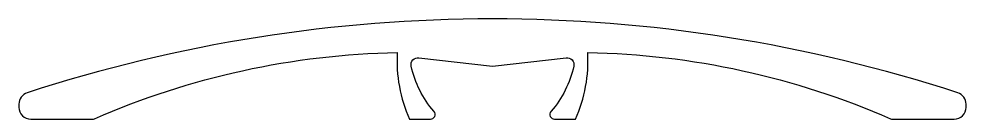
# Model space of a CAD drawing. Extents: x 157.2 to 197.2, y 234 to 238.2.
import ezdxf

# ---------------------------------------------------------------- set-up
doc = ezdxf.new("R2010")
doc.units = 0
doc.layers.get('0').update_dxf_attribs({"linetype": 'CONTINUOUS'})

msp = doc.modelspace()

# ---------------------------------------------------------------- linework, layer by layer
at = {"color": 0}
msp.add_lwpolyline([(173.797, 236.218, -0.51343), (174.125, 236.579), (177.23, 236.224), (180.335, 236.579, -0.51343), (180.662, 236.218, -0.12693), (179.702, 234.306, 0.643993), (179.853, 233.974), (180.73, 233.974, 0.121909), (181.252, 236.801, -0.098877), (194.037, 233.991, 0.103727), (194.118, 233.974), (196.73, 233.974, 0.414214), (197.23, 234.474), (197.23, 234.613, 0.324289), (196.885, 235.088, 0.159554), (157.574, 235.088, 0.324289), (157.23, 234.613), (157.23, 234.474, 0.414214), (157.73, 233.974), (160.342, 233.974, 0.103727), (160.422, 233.991, -0.098877), (173.208, 236.801, 0.121909), (173.73, 233.974), (174.607, 233.974, 0.643993), (174.757, 234.306, -0.12693)], format="xyb", close=True, dxfattribs=at)

doc.saveas('drawing.dxf')
